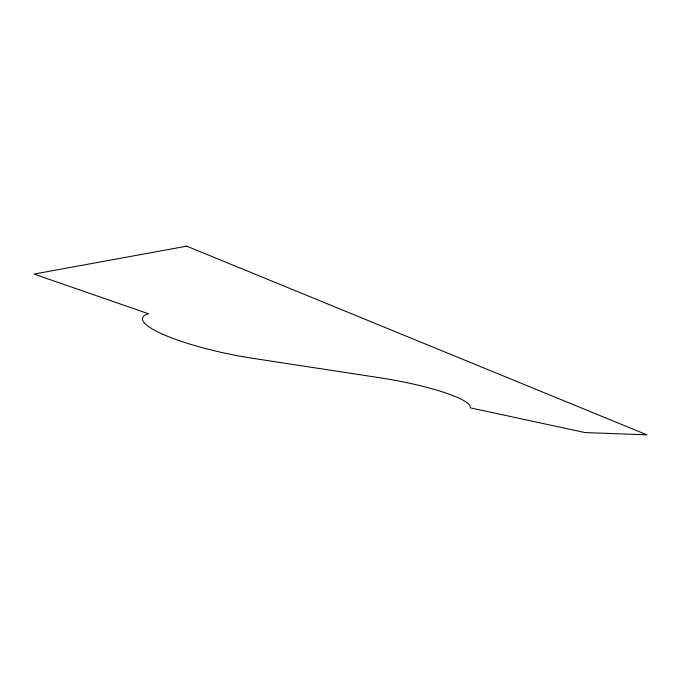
<?xml version="1.0" encoding="UTF-8"?>
<svg xmlns="http://www.w3.org/2000/svg" width="681" height="681" viewBox="0 0 681 681"><rect width="100%" height="100%" fill="white"/><g stroke="black" fill="none" stroke-linecap="round" stroke-linejoin="round"><path stroke-width="1.02" d="M186.722 246.164L34.05 274.06L148.424 313.745A90.905 17.331 11.8 0 0 164.581 335.043A90.905 17.331 11.8 0 0 252.506 358.266L380.653 377.895A81.856 13.731 10.1 0 1 470.29 407.834L585.022 432.571L646.95 434.836L186.722 246.164"/></g></svg>
